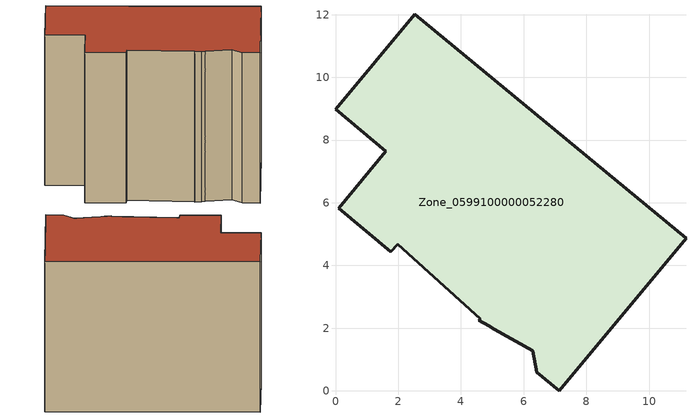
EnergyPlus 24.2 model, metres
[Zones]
Zone_0599100000052280
 floor ground (C_G): 1.77,4.45 0.1,5.83 1.61,7.64 0,8.98 2.53,12.02 11.18,4.87 7.13,0 6.42,0.59 6.29,1.28 5.06,1.97 4.88,2.07 4.57,2.25 4.62,2.31 1.99,4.68 z0
 wall outside (C_F): 0.1,5.83 1.77,4.45 1.99,4.68 4.62,2.31 4.57,2.25 4.88,2.07 5.06,1.97 6.29,1.28 6.42,0.59 7.13,0 11.18,4.87 2.53,12.02 0,8.98 1.61,7.64 0.1,5.83 z0:8.46
 roof outside (C_R): 5.06,1.97 6.29,1.28 6.42,0.59 7.13,0 11.18,4.87 2.53,12.02 0,8.98 1.61,7.64 0.1,5.83 1.77,4.45 1.99,4.68 4.62,2.31 4.57,2.25 4.88,2.07 z8.46
[BUILDING]
Pand.0599100000052280: North Axis=0; Terrain=City; Loads Convergence Tolerance Value=0.04; Temperature Convergence Tolerance Value=0.4; Solar Distribution=FullExterior; Maximum Number of Warmup Days=25; Minimum Number of Warmup Days=1
[Site:Location]
Rotterdam.The.Hague.AP_ZH_NLD Design_Conditions: Latitude=51.96; Longitude=4.45; Time Zone=1; Elevation=-4.5
[SITE:GROUNDTEMPERATURE:BUILDINGSURFACE]
18, 18, 18, 18, 18, 18, 18, 18, 18, 18, 18, 18
[MATERIAL] Thermal Absorptance=0.9; Solar Absorptance=0.7; Visible Absorptance=0.7
Name | Roughness | Thickness | Conductivity | Density | Specific Heat
G.TC.1946-1964 | MediumSmooth | 0.15 | 1 | 540 | 1210
F.TC.1946-1964 | Rough | 0.3 | 0.857143 | 1920 | 840
R.TC.1946-1964 | MediumRough | 0.2 | 0.235294 | 1500 | 1000
[CONSTRUCTION]
C_G: G.TC.1946-1964
C_F: F.TC.1946-1964
C_R: R.TC.1946-1964
[ZONE]
Zone_0599100000052280: Type=1; Multiplier=1; Ceiling Height=Autocalculate; Volume=Autocalculate; Floor Area=autocalculate; Part of Total Floor Area=Yes
[ZONEINFILTRATION:DESIGNFLOWRATE]
Infil_Zone_0599100000052280: Zone or ZoneList or Space or SpaceList=Zone_0599100000052280; Schedule=AlwaysOn; Design Flow Rate Calculation Method=Flow/Area; Flow Rate per Floor Area=0.003; Constant Term Coefficient=1; Temperature Term Coefficient=0; Velocity Term Coefficient=0; Velocity Squared Term Coefficient=0
[HVACTEMPLATE:ZONE:IDEALLOADSAIRSYSTEM]
Zone_0599100000052280: Maximum Heating Supply Air Temperature=50; Minimum Cooling Supply Air Temperature=13; Maximum Heating Supply Air Humidity Ratio=0.0156; Minimum Cooling Supply Air Humidity Ratio=0.0077; Heating Limit=NoLimit; Cooling Limit=NoLimit; Dehumidification Control Type=ConstantSensibleHeatRatio; Cooling Sensible Heat Ratio=0.7; Dehumidification Setpoint=60; Humidification Control Type=None; Humidification Setpoint=30; Outdoor Air Method=None; Outdoor Air Flow Rate per Person=0.00944; Outdoor Air Flow Rate per Zone Floor Area=0; Outdoor Air Flow Rate per Zone=0; Demand Controlled Ventilation Type=None; Outdoor Air Economizer Type=NoEconomizer; Heat Recovery Type=None; Sensible Heat Recovery Effectiveness=0.7; Latent Heat Recovery Effectiveness=0.65
[ZONECONTROL:THERMOSTAT]
ThermostatControl_Zone_0599100000052280: Zone or ZoneList=Zone_0599100000052280; Control Type Schedule=DualSetpointControlType; Control 1=Thermostat_Zone_0599100000052280; Temperature Difference Between Cutout And Setpoint=0
[THERMOSTATSETPOINT:DUALSETPOINT]
Thermostat_Zone_0599100000052280: Heating Setpoint Temperature Schedule=HeatingSetpoint_Zone_0599100000052280; Cooling Setpoint Temperature Schedule=CoolingSetpoint_Zone_0599100000052280
[SCHEDULE:COMPACT]
HeatingSetpoint_Zone_0599100000052280: Through: 12/31, For: AllDays, Until: 24:00, 21
CoolingSetpoint_Zone_0599100000052280: Through: 12/31, For: AllDays, Until: 24:00, 24
DualSetpointControlType: Through: 12/31, For: AllDays, Until: 24:00, 4
AlwaysOn: Through: 12/31, For: AllDays, Until: 24:00, 1
